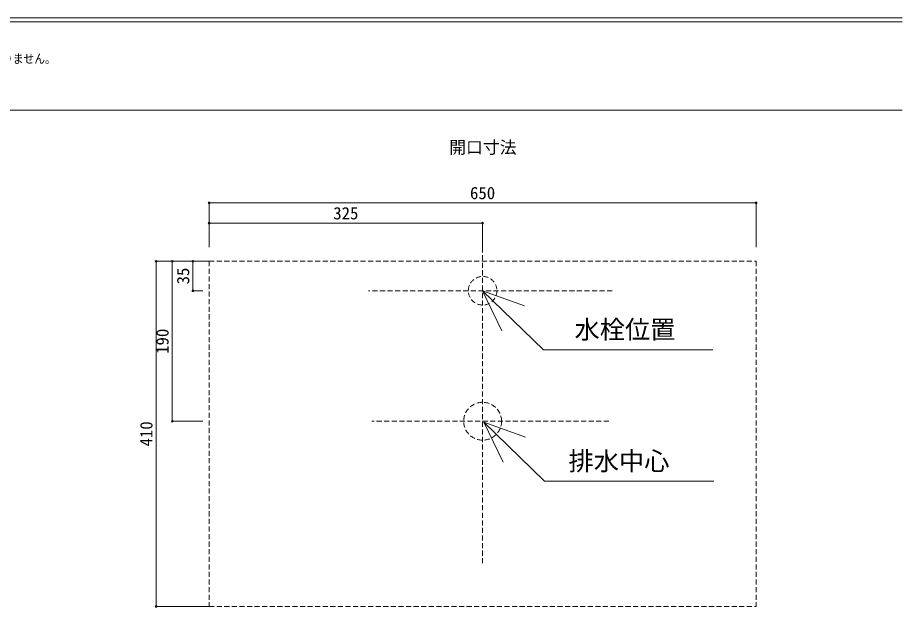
# Model space of a CAD drawing. Units: millimetres, scale not verified. Extents: x -1002 to 1002, y -687 to 676.
# Drawn here: x -49 to 1002, y -60 to 640 of the extents above; entities that cross this region are included whole.
import ezdxf
from ezdxf.enums import TextEntityAlignment as Align

# ---------------------------------------------------------------- set-up
doc = ezdxf.new("R2010")
doc.units = ezdxf.units.MM
doc.header["$LTSCALE"] = 5
doc.header["$PDMODE"] = 32
doc.header["$PDSIZE"] = 2
doc.linetypes.add('DASHED1', pattern=[1.8, 1.2, -0.6])
doc.layers.add('F-0', color=7, linetype='Continuous', lineweight=15)
doc.styles.add('ＭＳ ゴシック', font='')
doc.styles.get('ＭＳ ゴシック').set_extended_font_data('MS Gothic')

msp = doc.modelspace()

# ---------------------------------------------------------------- linework, layer by layer
at = {"layer": 'F-0'}
for p, q in [((1002.034, 640.036), (-1002.086, 640.036)), ((1002.034, 635.036), (-1002.086, 635.036)), ((1002.034, 530.036), (-1002.086, 530.036)), ((178.268, 420.079), (828.268, 420.079)), ((178.268, 420.079), (178.268, 367.444)), ((828.268, 420.079), (828.268, 367.444)), ((178.268, 396.087), (503.268, 396.087)), ((178.268, 396.087), (178.268, 367.444)), ((503.268, 396.087), (503.268, 367.444)), ((115.305, 350.726), (115.305, -59.274)), ((115.305, 350.726), (178.268, 350.726)), ((134.49, 350.726), (134.49, 160.726)), ((134.49, 350.726), (170.832, 350.726)), ((158.992, 350.726), (158.992, 315.726)), ((158.992, 350.726), (170.832, 350.726)), ((158.992, 315.726), (170.832, 315.726)), ((503.268, 315.726), (526.226, 268.188)), ((503.268, 315.726), (552.865, 297.788)), ((134.49, 160.726), (170.832, 160.726)), ((504.614, 159.645), (527.572, 112.107)), ((504.614, 159.645), (554.211, 141.706))]:
    msp.add_line(p, q, dxfattribs=at)
at = {"layer": 'F-0', "linetype": 'DASHED1'}
for p, q in [((503.268, -7.981), (503.268, 381.231)), ((178.268, 350.726), (178.268, -59.274)), ((657.299, 315.726), (367.508, 315.726)), ((653.304, 160.726), (371.6, 160.726)), ((178.268, -59.274), (828.268, -59.274))]:
    msp.add_line(p, q, dxfattribs=at)
msp.add_lwpolyline([(178.268, 350.726), (828.268, 350.726), (828.268, -59.274)], dxfattribs=at)
at = {"layer": 'F-0'}
for points in [[(503.268, 315.726), (575.558, 245.495), (776.836, 245.495)], [(504.614, 159.645), (576.904, 89.414), (778.182, 89.414)], [(115.305, -59.274), (139.592, -59.274), (178.268, -59.274)]]:
    msp.add_lwpolyline(points, dxfattribs=at)
at = {"layer": 'F-0', "linetype": 'DASHED1'}
for centre, radius in [((503.268, 315.726), 17), ((503.268, 160.726), 22.5)]:
    msp.add_circle(centre, radius, dxfattribs=at)
at = {"layer": 'F-0'}
for p in [(178.268, 420.079), (828.268, 420.079), (178.268, 396.087), (503.268, 396.087), (115.305, 350.726), (134.49, 350.726), (158.992, 350.726), (158.992, 315.726), (134.49, 160.726), (115.305, -59.274)]:
    msp.add_point(p, dxfattribs=at)

# ---------------------------------------------------------------- texts
at = {"layer": 'F-0', "style": 'ＭＳ ゴシック', "width": 0.85}
msp.add_text('※背面は釉薬仕上げとなっておりません。', height=11, dxfattribs=at).set_placement((-246.359, 582.536), align=Align.BOTTOM_LEFT)
at = {"layer": 'F-0', "style": 'ＭＳ ゴシック'}
for s, height, p in [('開口寸法', 14.66, (463.579, 474.282)), ('650', 14.66, (488.268, 420.079)), ('325', 14.66, (325.768, 396.087)), ('水栓位置', 21.99, (612.453, 252.091)), ('排水中心', 21.99, (605.349, 95.805))]:
    msp.add_text(s, height=height, dxfattribs=at).set_placement(p, align=Align.BOTTOM_LEFT)
for s, p in [('35', (158.992, 323.226)), ('190', (134.49, 240.726)), ('410', (115.305, 130.726))]:
    msp.add_text(s, height=14.66, rotation=90, dxfattribs=at).set_placement(p, align=Align.BOTTOM_LEFT)

doc.saveas('drawing.dxf')
